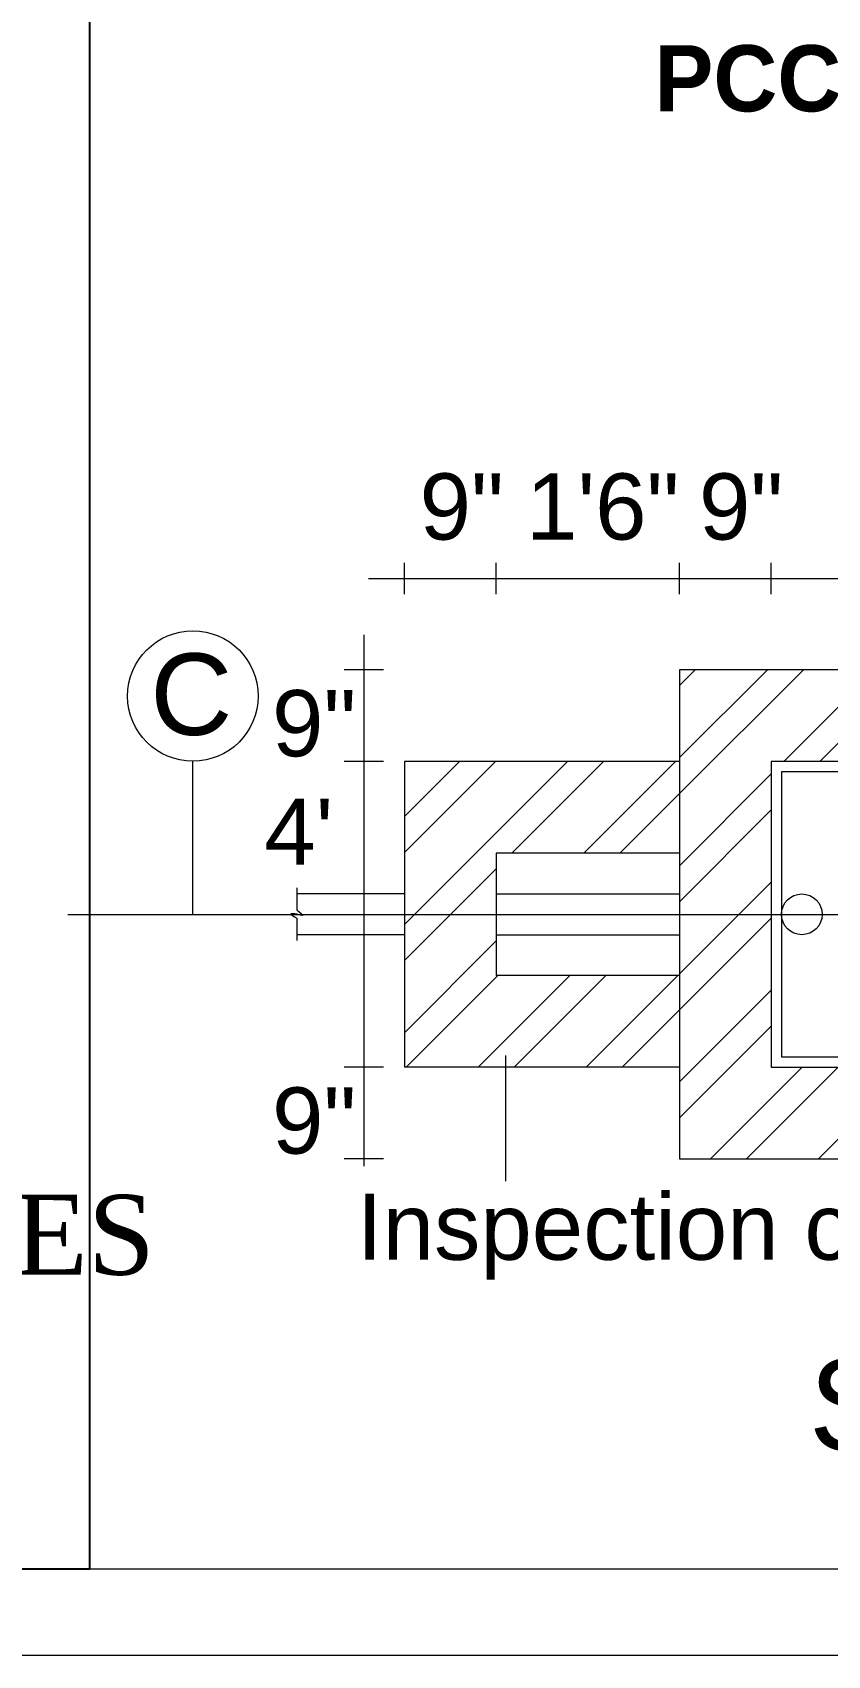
# Model space of a CAD drawing. Header units: metres. Extents: x -1560488.3 to -1560394.4, y 43534.5 to 43593.3.
# Drawn here: x -1560431.04 to -1560427.99, y 43534.54 to 43540.76 of the extents above; entities that cross this region are included whole.
import ezdxf

# ---------------------------------------------------------------- set-up
doc = ezdxf.new("R2010")
doc.units = ezdxf.units.M
doc.header["$LTSCALE"] = 750
doc.header["$MEASUREMENT"] = 0
doc.linetypes.add('ACAD_ISO04W100', pattern=[30, 24, -3, 0, -3])
doc.layers.get('0').update_dxf_attribs({"lineweight": 5})
doc.layers.add('BO', color=1, linetype='Continuous')
doc.styles.add('bold', font='GOTHICB.TTF')
doc.styles.add('regular', font='arial.ttf')
doc.styles.add('TIMES', font='times.ttf', dxfattribs={"height": 9})
pattern_1 = [(45, (-12299.89450281737, -7478.99781489472), (-13.27312876679183, 13.27312876679183), []), (45, (-12291.04575032103, -7478.99781489472), (-13.27312876679183, 13.27312876679183), [])]

# ---------------------------------------------------------------- blocks, each defined once
blk = doc.blocks.new('A$C7F9E10D6')
h = blk.add_hatch()
h.set_pattern_fill('ANSI32', color=11, scale=50.05610324565731, style=0)
h.set_pattern_definition(pattern_1)
h.paths.add_polyline_path([(-346.7293487937713, 111.4928220305592), (-632.0491372940304, 111.4928220305592), (-632.0491372940596, -8.64182575901941), (-346.7293487937713, -8.64182575901941)])
h.paths.add_polyline_path([(-369.2545952543442, 88.96757557000817), (-369.2545952543442, 13.8834207015243), (-609.5238908334868, 13.8834207015243), (-609.5238908334868, 88.96757557000817)], flags=16)
h = blk.add_hatch()
h.set_pattern_fill('ANSI32', color=11, scale=50.05610324565731, style=0)
h.set_pattern_definition(pattern_1)
h.paths.add_polyline_path([(-279.1536094121693, 88.96757557000817), (-346.7293487937713, 88.96757557001548), (-346.7293487937713, 66.44232910946447), (-301.6788558726839, 66.44232910946447), (-301.6788558726839, 36.40866716207529), (-346.7293487937713, 36.40866716207529), (-346.7293487937713, 13.8834207015243), (-279.1536094121693, 13.8834207015243)])
h.paths.add_polyline_path([(-677.0996302151177, 66.44232910946447), (-632.0491372940596, 66.44232910946447), (-632.0491372940304, 88.96757557000817), (-699.6248766756908, 88.96757557001548), (-699.6248766756908, 13.8834207015243), (-632.0491372940596, 13.8834207015243), (-632.0491372940596, 36.40866716207529), (-677.0996302151177, 36.40866716207529)])
for p, q in [((-699.6248766756908, 130.1044337031999), (-699.6248766756908, 137.7436993596566)), ((-677.0996302151177, 130.1044337031999), (-677.0996302151177, 137.7436993596566)), ((-632.0491372940304, 130.1044337031999), (-632.0491372940304, 137.7436993596566)), ((-609.5238908334868, 130.1044337031999), (-609.5238908334868, 137.7436993596566)), ((-708.4331702300694, 133.9240665314355), (-267.3939561897132, 133.9240665314355)), ((-709.615766798117, 120.0919580884292), (-709.615766798117, -10.43036013932578)), ((-704.7829199545957, 111.4928220305664), (-714.4486136416963, 111.4928220305664)), ((-632.0491372940304, 111.4928220305664), (-632.0491372940596, -8.64182575901941)), ((-346.7293487937713, 111.4928220305664), (-632.0491372940304, 111.4928220305664)), ((-704.7829199545957, 88.96757557002272), (-714.4486136416963, 88.96757557002272)), ((-632.0491372940304, 88.96757557002272), (-699.6248766756908, 88.96757557002272)), ((-699.6248766756908, 88.96757557002272), (-699.6248766756908, 13.88342070153157)), ((-609.5238908334868, 88.96757557002272), (-609.5238908334868, 13.88342070153157)), ((-369.2545952543442, 88.96757557002272), (-609.5238908334868, 88.96757557002272)), ((-607.0210856712365, 86.46477040774334), (-607.0210856712365, 16.38622586381825)), ((-530.6855282215693, 86.46477040774334), (-607.0210856712365, 86.46477040774334)), ((-632.0491372940304, 66.44232910946447), (-677.0996302151177, 66.44232910946447)), ((-677.0996302151177, 66.44232910946447), (-677.0996302151177, 36.40866716208257)), ((-726.0456920496363, 57.93242361083684), (-726.0456920496363, 52.51172634999239)), ((-699.6248766756908, 56.4311084603396), (-726.0456920496363, 56.4311084603396)), ((-677.0996302151177, 56.4311084603396), (-632.0491372940304, 56.4311084603396)), ((-726.0456920496363, 50.51598265615029), (-726.0456920496363, 44.98504352819145)), ((-699.6248766756908, 46.41988781121471), (-726.0456920496363, 46.41988781121471)), ((-677.0996302151177, 46.41988781121471), (-632.0491372940304, 46.41988781121471)), ((-632.0491372940304, 36.40866716208257), (-677.0996302151177, 36.40866716208257)), ((-674.8120937823841, 16.7893679908957), (-674.8120937823841, -14.14299697982642)), ((-607.0210856712365, 16.38622586381825), (-530.6855282215693, 16.38622586381825)), ((-704.7829199545957, 13.88342070153157), (-714.4486136416963, 13.88342070153157)), ((-632.0491372940304, 13.88342070153157), (-699.6248766756908, 13.88342070153157)), ((-609.5238908334868, 13.88342070153157), (-369.2545952543442, 13.88342070153157)), ((-704.7829199545957, -8.64182575901941), (-714.4486136416963, -8.64182575901941)), ((-632.0491372940596, -8.64182575901941), (-346.7293487937713, -8.64182575901941))]:
    blk.add_line(p, q)
at = {"linetype": 'ACAD_ISO04W100'}
for p, q in [((-751.6005911159737, 51.42549813578079), (-751.6005911159737, 89.03493167732084)), ((-782.3312347775209, 51.42549813578079), (518.8982531939109, 51.42549813578079))]:
    blk.add_line(p, q, dxfattribs=at)
blk.add_lwpolyline([(-776.9705757338379, 670.2997156476122), (555.6530978093797, 670.2997156476122), (555.6530978093797, -109.3990717540728), (-776.9705757338379, -109.3990717540728)], close=True)
for centre, radius in [((-751.6005911159737, 105.060901537101), 16.02596985978459), ((-602.0154753466774, 51.42549813578079), 5.005610324565731)]:
    blk.add_circle(centre, radius)
blk.add_spline([(-726.0456920496363, 52.51172634998511), (-724.6443209535792, 51.15746678259893), (-726.0456920496363, 51.45873356950324), (-727.5706151069608, 51.51384466706804), (-726.0456920496363, 50.51598265615029)], degree=3)
for s, height, style, p in [('PCC 1:5:10', 16.26823355483862, 'bold', (-638.2624272551037, 248.6782961470308)), ('9"', 16.26823355483862, 'regular', (-695.9188158267642, 143.4824534562285)), ('1\'6"', 16.26823355483862, 'regular', (-669.7764271523338, 143.4824534562285)), ('9"', 16.26823355483862, 'regular', (-627.2950212351275, 143.4824534562285)), ('C', 20.02244129826292, 'regular', (-762.0760073890269, 95.49645563743981)), ('9"', 16.26823355483862, 'regular', (-732.1577151216333, 90.24778893549956)), ("4'", 16.26823355483862, 'regular', (-734.077317166375, 63.60280254194368)), ('9"', 16.26823355483862, 'regular', (-732.1577151216333, -7.361612393528048)), ('Inspection chamber', 16.26823355483862, 'regular', (-711.3050236924901, -33.43853025958379)), ('SEPTIC TANK', 22.52524646054579, 'regular', (-600.3051244772795, -80.3103072580052))]:
    blk.add_text(s, height=height, dxfattribs=dict(style=style)).set_placement(p)
blk = doc.blocks.new('A$C04B35B9B')
at = {"color": 2, "lineweight": -3, "xscale": 0.4478975999954855, "yscale": 0.4478975999954855, "zscale": 0.4478975999954855}
blk.add_blockref('A$C7F9E10D6', (-188.0326262407907, -178.1967146516199), dxfattribs=at)
blk = doc.blocks.new('A$C70167D43')
blk.add_lwpolyline([(-1221.355850763684, 664.6373843522415), (127.5817432774856, 664.6373843522415), (127.5817432774856, -192.1315093889534), (-1221.355850763684, -192.1315093889534)], close=True)
at = {"color": 3, "style": 'TIMES'}
blk.add_text('SEISMIC REINFORCEMENT DETAILING FOR FRAMED STRUCTURES', height=19.84966762020444, dxfattribs=at).set_placement((-799.8256106130211, -119.0498692111978))

msp = doc.modelspace()

# ---------------------------------------------------------------- linework, layer by layer
for points in [[(-1560488.299720794, 43588.20906539989), (-1560394.417789897, 43588.20906539989), (-1560394.417789897, 43534.53718663458), (-1560488.299720794, 43534.53718663458)], [(-1560487.967735158, 43587.87707976426), (-1560394.749775533, 43587.87707976426), (-1560394.749775533, 43534.86917227022), (-1560487.967735158, 43534.86917227022)]]:
    msp.add_lwpolyline(points, close=True)

# ---------------------------------------------------------------- block references
at = {"color": 150, "linetype": 'Continuous', "xscale": 0.034866846727933, "yscale": 0.034866846727933, "zscale": 0.034866846727933}
msp.add_blockref('A$C04B35B9B', (-1560412.132586359, 43542.79079071159), dxfattribs=at)
at = {"layer": 'BO', "color": 4, "xscale": 0.0154482882477733, "yscale": 0.0154482882477733, "zscale": 0.0154482882477733}
msp.add_blockref('A$C70167D43', (-1560432.793386855, 43537.83727520872), dxfattribs=at)

doc.saveas('drawing.dxf')
